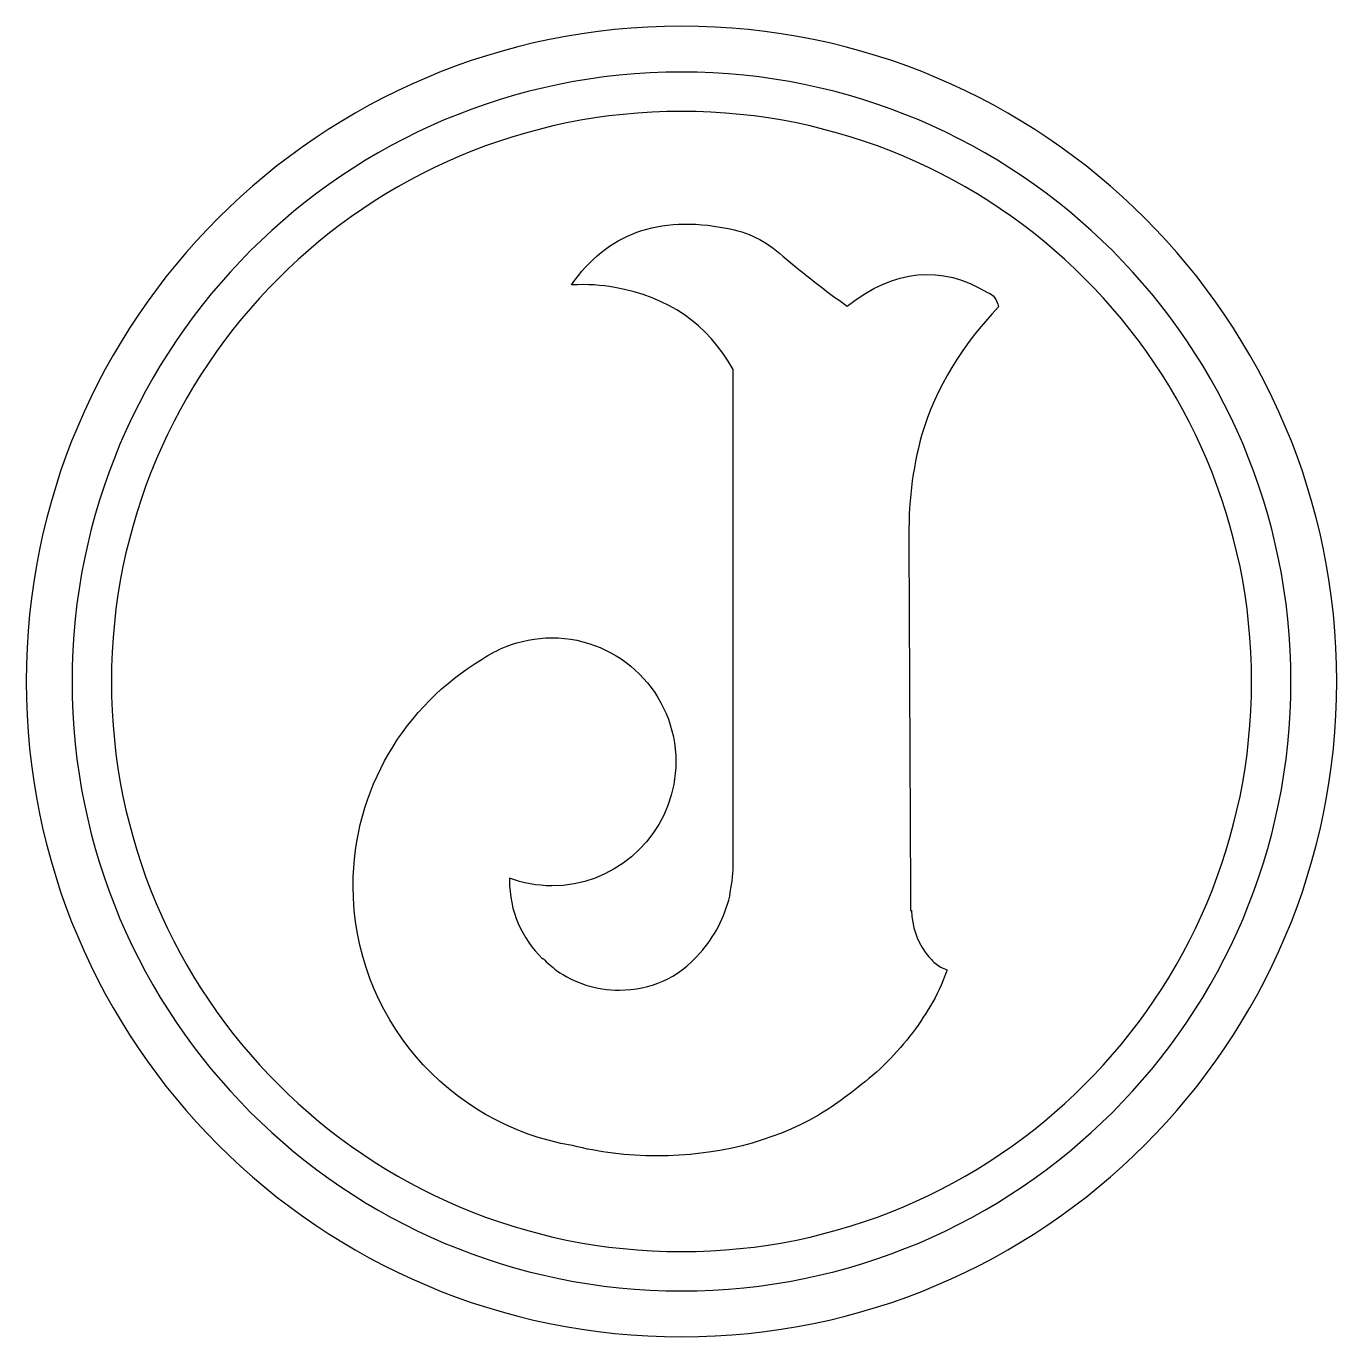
# Model space of a CAD drawing. Extents: x -10.2 to 9.5, y -9.9 to 9.8.
import ezdxf

# ---------------------------------------------------------------- set-up
doc = ezdxf.new("R2010")
doc.units = 0
doc.layers.add('HQFL', color=7, linetype='CONTINUOUS')

msp = doc.modelspace()

# ---------------------------------------------------------------- linework, layer by layer
at = {"layer": 'HQFL'}
for points in [[(9.5191, -0.02156), (9.5191, -5.45737), (5.11245, -9.86406), (-0.32344, -9.86406), (-0.32344, -9.86406), (-5.75933, -9.86406), (-10.16594, -5.45737), (-10.16594, -0.02156), (-10.16594, -0.02156), (-10.16594, 5.41426), (-5.75933, 9.82093), (-0.32344, 9.82093), (-0.32344, 9.82093), (5.11245, 9.82093), (9.5191, 5.41426), (9.5191, -0.02156)], [(8.23942, -0.02156), (8.23942, -4.75068), (4.40576, -8.58452), (-0.32344, -8.58452), (-0.32344, -8.58452), (-5.05264, -8.58452), (-8.88639, -4.75068), (-8.88639, -0.02156), (-8.88639, -0.02156), (-8.88639, 4.70758), (-5.05264, 8.54139), (-0.32344, 8.54139), (-0.32344, 8.54139), (4.40576, 8.54139), (8.23942, 4.70758), (8.23942, -0.02156)]]:
    msp.add_open_spline(points, degree=3, knots=[0, 0, 0, 0, 0.25, 0.25, 0.25, 0.25, 0.5, 0.5, 0.5, 0.5, 0.75, 0.75, 0.75, 0.75, 1, 1, 1, 1], dxfattribs=at)
at = {"layer": 'HQFL', "color": 7}
for points, knots in [([(8.83005, -0.02156), (8.83005, -5.07686), (4.73194, -9.17511), (-0.32344, -9.17511), (-0.32344, -9.17511), (-5.37882, -9.17511), (-9.47699, -5.07686), (-9.47699, -0.02156), (-9.47699, -0.02156), (-9.47699, 5.03376), (-5.37882, 9.13198), (-0.32344, 9.13198), (-0.32344, 9.13198), (4.73194, 9.13198), (8.83005, 5.03376), (8.83005, -0.02156)], [0, 0, 0, 0, 0.25, 0.25, 0.25, 0.25, 0.5, 0.5, 0.5, 0.5, 0.75, 0.75, 0.75, 0.75, 1, 1, 1, 1]), ([(3.33406, -4.08557), (3.20707, -3.90783), (3.14358, -3.70454), (3.1309, -3.46332), (3.1309, -3.46332), (3.1309, -3.46332), (3.11825, -3.46332), (3.11825, -3.46332), (3.11825, -3.46332), (3.11825, -3.46332), (3.11825, -3.20934), (3.11825, -3.20934), (3.11825, -3.20934), (3.11825, -3.20934), (3.11825, -3.19656), (3.11825, -3.19656), (3.11825, -3.19656), (3.11825, -3.19656), (3.09283, 2.06116), (3.09283, 2.06116), (3.09283, 2.06116), (3.08005, 2.63267), (3.14358, 3.16621), (3.28334, 3.67421), (3.28334, 3.67421), (3.49925, 4.398), (3.89292, 5.033), (4.4391, 5.60451), (4.4391, 5.60451), (4.41358, 5.71885), (4.36283, 5.79501), (4.27391, 5.82043), (4.27391, 5.82043), (3.57542, 6.23951), (2.87693, 6.17602), (2.16575, 5.61716), (2.16575, 5.61716), (1.83561, 5.84586), (1.51811, 6.09986), (1.20061, 6.36652), (1.20061, 6.36652), (0.9466, 6.59522), (0.66707, 6.73486), (0.34957, 6.78571), (0.34957, 6.78571), (-0.66636, 6.98885), (-1.44101, 6.70944), (-1.97445, 5.93466), (-1.97445, 5.93466), (-1.73315, 5.94744), (-1.52995, 5.93466), (-1.32674, 5.89671), (-1.32674, 5.89671), (-0.52665, 5.75694), (0.07028, 5.3505), (0.45127, 4.66466), (0.45127, 4.66466), (0.45127, 4.66466), (0.45127, -2.79014), (0.45127, -2.79014), (0.45127, -2.79014), (0.45127, -2.94255), (0.42584, -3.09496), (0.40042, -3.24727), (0.40042, -3.24727), (0.32425, -3.56477), (0.17184, -3.85699), (-0.04402, -4.09832), (-0.04402, -4.09832), (-0.38495, -4.48975), (-0.78871, -4.65446), (-1.25511, -4.6567), (-1.25511, -4.6567), (-1.25511, -4.6567), (-1.25473, -4.65918), (-1.25473, -4.65918), (-1.25473, -4.65918), (-1.60677, -4.65918), (-1.9324, -4.54828), (-2.20053, -4.36076), (-2.20053, -4.36076), (-2.26999, -4.30719), (-2.33784, -4.24876), (-2.403, -4.18169), (-2.403, -4.18169), (-2.403, -4.18169), (-2.41225, -4.18527), (-2.41225, -4.18527), (-2.41225, -4.18527), (-2.71783, -3.88527), (-2.90784, -3.46803), (-2.90784, -3.00605), (-2.90784, -3.00605), (-2.90784, -2.99626), (-2.90653, -2.98682), (-2.90635, -2.97704), (-2.90635, -2.97704), (-2.70779, -3.04935), (-2.49435, -3.09076), (-2.27073, -3.09076), (-2.27073, -3.09076), (-1.35848, -3.09076), (-0.60075, -2.43444), (-0.44064, -1.56851), (-0.44064, -1.56851), (-0.42017, -1.45786), (-0.40815, -1.34451), (-0.40815, -1.22807), (-0.40815, -1.22807), (-0.40815, -0.19928), (-1.24209, 0.63465), (-2.27073, 0.63465), (-2.27073, 0.63465), (-2.51376, 0.63465), (-2.74518, 0.58664), (-2.958, 0.50206), (-2.958, 0.50206), (-3.08446, 0.45184), (-3.20457, 0.38932), (-3.31562, 0.31391), (-3.31562, 0.31391), (-4.47667, -0.37589), (-5.25523, -1.64217), (-5.25523, -3.09076), (-5.25523, -3.09076), (-5.25523, -5.05009), (-3.8312, -6.6759), (-1.96186, -6.99216), (-1.96186, -6.99216), (-1.56646, -7.09224), (-1.14695, -7.14633), (-0.69174, -7.14633), (-0.69174, -7.14633), (0.20997, -7.14633), (1.0101, -6.94307), (1.73391, -6.53661), (1.73391, -6.53661), (1.98792, -6.38434), (2.25457, -6.18105), (2.54675, -5.93982), (2.54675, -5.93982), (2.8516, -5.67307), (3.10561, -5.38099), (3.30877, -5.06349), (3.30877, -5.06349), (3.41033, -4.91105), (3.49925, -4.75864), (3.57542, -4.58077), (3.57542, -4.58077), (3.57542, -4.58077), (3.65156, -4.39029), (3.65156, -4.39029), (3.65156, -4.39029), (3.66434, -4.37764), (3.66434, -4.36496), (3.66434, -4.35232), (3.66434, -4.35232), (3.60084, -4.32679), (3.53735, -4.30147), (3.4866, -4.25062), (3.4866, -4.25062), (3.43575, -4.21255), (3.3849, -4.14906), (3.33406, -4.08557)], [0, 0, 0, 0, 0.02439024, 0.02439024, 0.02439024, 0.02439024, 0.04878049, 0.04878049, 0.04878049, 0.04878049, 0.07317073, 0.07317073, 0.07317073, 0.07317073, 0.09756098, 0.09756098, 0.09756098, 0.09756098, 0.12195122, 0.12195122, 0.12195122, 0.12195122, 0.14634146, 0.14634146, 0.14634146, 0.14634146, 0.17073171, 0.17073171, 0.17073171, 0.17073171, 0.19512195, 0.19512195, 0.19512195, 0.19512195, 0.2195122, 0.2195122, 0.2195122, 0.2195122, 0.24390244, 0.24390244, 0.24390244, 0.24390244, 0.26829268, 0.26829268, 0.26829268, 0.26829268, 0.29268293, 0.29268293, 0.29268293, 0.29268293, 0.31707317, 0.31707317, 0.31707317, 0.31707317, 0.34146341, 0.34146341, 0.34146341, 0.34146341, 0.36585366, 0.36585366, 0.36585366, 0.36585366, 0.3902439, 0.3902439, 0.3902439, 0.3902439, 0.41463415, 0.41463415, 0.41463415, 0.41463415, 0.43902439, 0.43902439, 0.43902439, 0.43902439, 0.46341463, 0.46341463, 0.46341463, 0.46341463, 0.48780488, 0.48780488, 0.48780488, 0.48780488, 0.51219512, 0.51219512, 0.51219512, 0.51219512, 0.53658537, 0.53658537, 0.53658537, 0.53658537, 0.56097561, 0.56097561, 0.56097561, 0.56097561, 0.58536585, 0.58536585, 0.58536585, 0.58536585, 0.6097561, 0.6097561, 0.6097561, 0.6097561, 0.63414634, 0.63414634, 0.63414634, 0.63414634, 0.65853659, 0.65853659, 0.65853659, 0.65853659, 0.68292683, 0.68292683, 0.68292683, 0.68292683, 0.70731707, 0.70731707, 0.70731707, 0.70731707, 0.73170732, 0.73170732, 0.73170732, 0.73170732, 0.75609756, 0.75609756, 0.75609756, 0.75609756, 0.7804878, 0.7804878, 0.7804878, 0.7804878, 0.80487805, 0.80487805, 0.80487805, 0.80487805, 0.82926829, 0.82926829, 0.82926829, 0.82926829, 0.85365854, 0.85365854, 0.85365854, 0.85365854, 0.87804878, 0.87804878, 0.87804878, 0.87804878, 0.90243902, 0.90243902, 0.90243902, 0.90243902, 0.92682927, 0.92682927, 0.92682927, 0.92682927, 0.95121951, 0.95121951, 0.95121951, 0.95121951, 0.97560976, 0.97560976, 0.97560976, 0.97560976, 1, 1, 1, 1])]:
    msp.add_open_spline(points, degree=3, knots=knots, dxfattribs=at)

doc.saveas('drawing.dxf')
